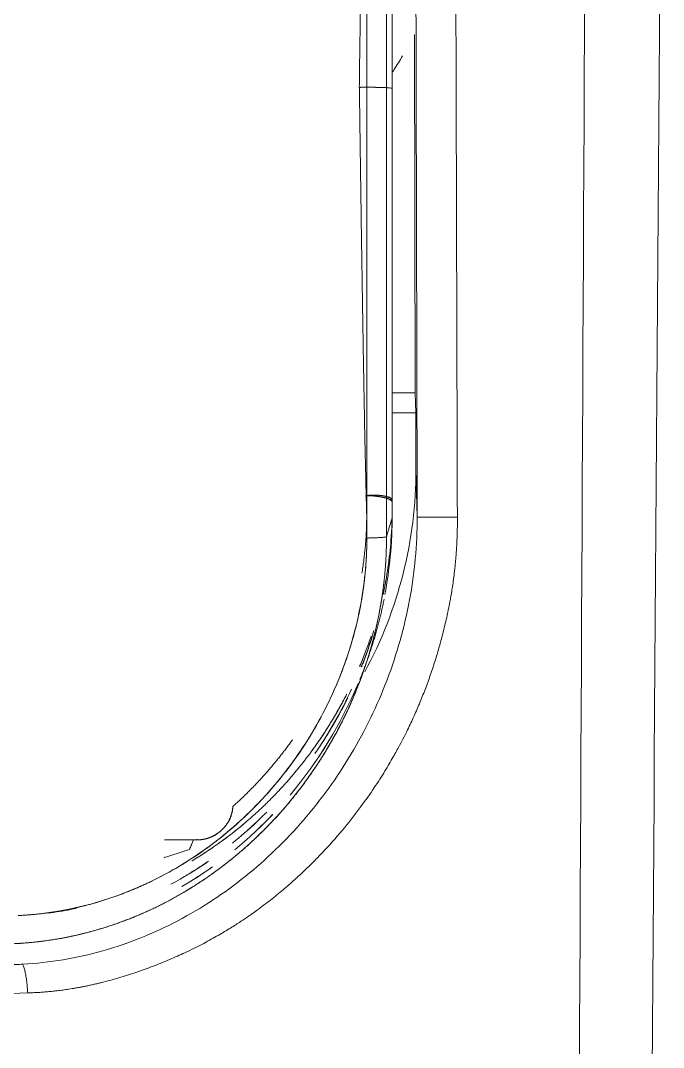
# Model space of a CAD drawing. Extents: x 12185 to 15344, y -91 to 2224.
# Drawn here: x 14153.83 to 14164.53, y 1058.05 to 1075.15 of the extents above; entities that cross this region are included whole.
import ezdxf

# ---------------------------------------------------------------- set-up
doc = ezdxf.new("R2010")
doc.units = 0
doc.header["$LTSCALE"] = 10
doc.header["$MEASUREMENT"] = 0
doc.layers.add('1', color=7, linetype='CONTINUOUS')

msp = doc.modelspace()

# ---------------------------------------------------------------- linework, layer by layer
at = {"layer": '1', "color": 7, "linetype": 'Continuous', "lineweight": 18}
for p, q in [((14160.386, 1074.92), (14160.401, 1068.95)), ((14160.401, 1068.95), (14160.016, 1068.95)), ((14160.41, 1068.618), (14160.401, 1068.95)), ((14160.41, 1068.618), (14160.016, 1068.618)), ((14160.412, 1067.682), (14160.41, 1068.618)), ((14160.015, 1066.835), (14160.016, 1066.974)), ((14156.219, 1061.22), (14156.227, 1061.216)), ((14156.227, 1061.216), (14156.219, 1061.22))]:
    msp.add_line(p, q, dxfattribs=at)
at = {"layer": '1', "color": 7, "linetype": 'Continuous', "lineweight": 13}
msp.add_line((14160.412, 1067.682), (14160.434, 1066.882), dxfattribs=at)
at = {"layer": '1', "color": 7, "linetype": 'Continuous', "lineweight": 18}
msp.add_ellipse((14153.869, 1067.665), major_axis=(0, 6.807), ratio=0.961259, start_param=4.196598, end_param=4.714856, dxfattribs=at)
for points, degree in [([(14159.594, 1066.534), (14159.592, 1074.929), (14159.591, 1083.324), (14159.589, 1091.719)], 3), ([(14159.589, 1091.719), (14159.591, 1083.324), (14159.592, 1074.929), (14159.594, 1066.534)], 3), ([(14159.922, 1066.554), (14159.92, 1074.95), (14159.919, 1083.345), (14159.917, 1091.741)], 3), ([(14160.384, 1087.787), (14160.4, 1080.819), (14160.417, 1073.851), (14160.433, 1066.882)], 3), ([(14163.863, 988.376), (14164.087, 1020.497), (14164.311, 1052.618), (14164.534, 1084.738)], 3), ([(14160.015, 1074.343), (14160.015, 1074.791), (14160.015, 1075.239), (14160.015, 1075.687)], 3), ([(14160.015, 1074.02), (14160.015, 1074.128), (14160.015, 1074.235), (14160.015, 1074.343)], 3), ([(14160.015, 1074.343), (14160.015, 1074.235), (14160.015, 1074.128), (14160.015, 1074.02)], 3), ([(14160.016, 1067.128), (14160.015, 1074.02)], 1), ([(14160.015, 1074.02), (14160.015, 1066.868)], 1), ([(14160.015, 1074.02), (14160.015, 1071.723), (14160.016, 1069.425), (14160.016, 1067.128)], 3), ([(14160.015, 1066.868), (14160.015, 1069.252), (14160.015, 1071.636), (14160.015, 1074.02)], 3), ([(14160.014, 1067.166), (14160.015, 1067.112), (14160.016, 1067.058), (14160.016, 1067.004)], 3), ([(14160.016, 1067.128), (14160.015, 1067.166)], 1), ([(14160.016, 1067.004), (14160.016, 1067.166)], 1), ([(14160.016, 1067.166), (14160.016, 1067.128)], 1), ([(14160.016, 1067.004), (14160.016, 1066.836), (14160.01, 1066.668), (14159.996, 1066.5)], 3), ([(14160.016, 1067.004), (14160.016, 1066.958), (14160.016, 1066.913), (14160.015, 1066.868)], 3), ([(14160.015, 1066.868), (14160.016, 1067.004)], 1), ([(14159.895, 1065.591), (14159.974, 1066.012), (14160.015, 1066.44), (14160.015, 1066.868)], 3), ([(14160.015, 1066.868), (14159.987, 1066.772), (14159.958, 1066.676), (14159.929, 1066.58)], 3), ([(14159.929, 1066.58), (14159.958, 1066.676), (14159.987, 1066.772), (14160.015, 1066.868)], 3), ([(14159.996, 1066.5), (14159.973, 1066.195), (14159.93, 1065.893), (14159.867, 1065.594)], 3), ([(14159.929, 1066.58), (14159.927, 1066.571), (14159.924, 1066.563), (14159.922, 1066.554)], 3), ([(14159.922, 1066.554), (14159.924, 1066.563), (14159.927, 1066.571), (14159.929, 1066.58)], 3), ([(14159.713, 1064.992), (14159.651, 1064.789), (14159.581, 1064.587), (14159.502, 1064.39)], 3), ([(14158.315, 1062.253), (14158.781, 1062.808), (14159.166, 1063.437), (14159.451, 1064.112)], 3), ([(14159.34, 1064.015), (14159.166, 1063.641), (14158.962, 1063.282), (14158.729, 1062.943)], 3), ([(14157.395, 1061.342), (14157.617, 1061.525), (14157.828, 1061.722), (14158.027, 1061.931)], 3), ([(14157.752, 1061.798), (14157.625, 1061.678), (14157.494, 1061.563), (14157.359, 1061.454)], 3), ([(14156.225, 1061.51), (14156.388, 1061.505), (14156.549, 1061.504), (14156.708, 1061.507)], 3), ([(14156.708, 1061.507), (14156.225, 1061.51)], 1), ([(14156.639, 1061.349), (14156.663, 1061.4), (14156.685, 1061.453), (14156.708, 1061.507)], 3), ([(14156.765, 1061.507), (14156.708, 1061.507)], 1), ([(14156.708, 1061.507), (14156.727, 1061.507), (14156.746, 1061.507), (14156.765, 1061.507)], 3), ([(14156.765, 1061.507), (14156.766, 1061.511), (14156.767, 1061.515), (14156.767, 1061.519)], 3), ([(14156.767, 1061.519), (14156.765, 1061.507)], 1), ([(14156.227, 1061.216), (14156.365, 1061.261), (14156.502, 1061.305), (14156.639, 1061.349)], 3), ([(14156.639, 1061.349), (14156.502, 1061.305), (14156.364, 1061.261), (14156.227, 1061.216)], 3), ([(14156.928, 1061.132), (14156.736, 1061), (14156.537, 1060.878), (14156.332, 1060.767)], 3), ([(14156.516, 1060.73), (14156.69, 1060.831), (14156.859, 1060.94), (14157.023, 1061.057)], 3)]:
    msp.add_open_spline(points, degree=degree, dxfattribs=at)
for points, degree, knots in [([(14159.917, 1091.741), (14159.917, 1089.961), (14159.918, 1086.554), (14159.918, 1081.671), (14159.919, 1077.244), (14159.92, 1073.275), (14159.921, 1069.762), (14159.921, 1067.573), (14159.922, 1066.554)], 3, [0, 0, 0, 0, 0.212008, 0.405878, 0.581612, 0.739211, 0.878675, 1, 1, 1, 1]), ([(14159.469, 1074.039), (14159.471, 1074.208), (14159.479, 1074.777), (14159.487, 1075.354), (14159.493, 1075.762), (14159.493, 1075.77)], 3, [0, 0, 0, 0, 0.294792, 0.985524, 1, 1, 1, 1]), ([(14160.015, 1075.687), (14160.015, 1075.631), (14160.015, 1075.521), (14160.015, 1075.36), (14160.015, 1075.207), (14160.015, 1075.061), (14160.015, 1074.923), (14160.015, 1074.792), (14160.015, 1074.669), (14160.015, 1074.554), (14160.015, 1074.446), (14160.015, 1074.376), (14160.015, 1074.343)], 3, [0, 0, 0, 0, 0.125329, 0.245027, 0.359095, 0.467533, 0.570342, 0.667524, 0.759079, 0.84501, 0.925316, 1, 1, 1, 1]), ([(14160.024, 1074.295), (14160.032, 1074.308), (14160.088, 1074.397), (14160.143, 1074.486), (14160.189, 1074.562)], 3, [0, 0, 0, 0, 0.14575, 1, 1, 1, 1]), ([(14159.857, 1074.036), (14159.856, 1074.036), (14159.843, 1074.037), (14159.818, 1074.037), (14159.767, 1074.039), (14159.694, 1074.04), (14159.596, 1074.04), (14159.519, 1074.04), (14159.478, 1074.039), (14159.469, 1074.039)], 3, [0, 0, 0, 0, 0.018941, 0.133245, 0.247549, 0.476156, 0.704764, 0.933371, 1, 1, 1, 1]), ([(14159.471, 1074.039), (14159.501, 1074.039), (14159.533, 1074.04), (14159.599, 1074.04), (14159.632, 1074.04), (14159.697, 1074.04), (14159.729, 1074.039), (14159.791, 1074.038), (14159.82, 1074.037), (14159.874, 1074.036), (14159.898, 1074.034), (14159.941, 1074.032), (14159.959, 1074.031), (14159.988, 1074.028), (14159.999, 1074.026), (14160.013, 1074.023), (14160.016, 1074.022), (14160.015, 1074.02)], 3, [0, 0, 0, 0, 0.125, 0.125, 0.25, 0.25, 0.375, 0.375, 0.5, 0.5, 0.625, 0.625, 0.75, 0.75, 0.875, 0.875, 1, 1, 1, 1]), ([(14159.584, 1067.238), (14159.583, 1067.285), (14159.58, 1067.382), (14159.577, 1067.533), (14159.573, 1067.697), (14159.569, 1067.874), (14159.565, 1068.063), (14159.56, 1068.265), (14159.556, 1068.48), (14159.552, 1068.707), (14159.547, 1068.946), (14159.543, 1069.198), (14159.538, 1069.462), (14159.533, 1069.74), (14159.529, 1070.029), (14159.524, 1070.331), (14159.519, 1070.646), (14159.514, 1070.973), (14159.509, 1071.313), (14159.503, 1071.665), (14159.498, 1072.03), (14159.493, 1072.408), (14159.487, 1072.798), (14159.482, 1073.2), (14159.476, 1073.615), (14159.472, 1073.896), (14159.471, 1074.039)], 3, [0, 0, 0, 0, 0.020455, 0.042755, 0.066899, 0.092888, 0.120721, 0.150398, 0.18192, 0.215286, 0.250497, 0.287552, 0.326452, 0.367196, 0.409785, 0.454218, 0.500496, 0.548618, 0.598585, 0.650396, 0.704052, 0.759553, 0.816898, 0.876087, 0.937121, 1, 1, 1, 1]), ([(14159.513, 1065.95), (14159.515, 1065.965), (14159.523, 1066.016), (14159.536, 1066.102), (14159.55, 1066.206), (14159.561, 1066.306), (14159.57, 1066.404), (14159.578, 1066.497), (14159.583, 1066.588), (14159.588, 1066.674), (14159.59, 1066.757), (14159.592, 1066.837), (14159.592, 1066.913), (14159.591, 1066.985), (14159.589, 1067.054), (14159.587, 1067.119), (14159.584, 1067.18), (14159.581, 1067.22), (14159.58, 1067.239)], 3, [0, 0, 0, 0, 0.035536, 0.119372, 0.200415, 0.278666, 0.354123, 0.426787, 0.496659, 0.563739, 0.628029, 0.689528, 0.748238, 0.80416, 0.857295, 0.907646, 0.955213, 1, 1, 1, 1]), ([(14159.58, 1067.239), (14159.582, 1067.239), (14159.587, 1067.24), (14159.595, 1067.241), (14159.602, 1067.242), (14159.61, 1067.243), (14159.618, 1067.243), (14159.626, 1067.244), (14159.634, 1067.245), (14159.642, 1067.245), (14159.65, 1067.246), (14159.659, 1067.246), (14159.667, 1067.246), (14159.675, 1067.247), (14159.684, 1067.247), (14159.693, 1067.247), (14159.701, 1067.247), (14159.71, 1067.248), (14159.719, 1067.248), (14159.727, 1067.248), (14159.736, 1067.247), (14159.745, 1067.247), (14159.753, 1067.247), (14159.762, 1067.247), (14159.77, 1067.246), (14159.779, 1067.246), (14159.787, 1067.245), (14159.796, 1067.245), (14159.804, 1067.244), (14159.812, 1067.244), (14159.82, 1067.243), (14159.827, 1067.242), (14159.835, 1067.241), (14159.842, 1067.24), (14159.85, 1067.239), (14159.857, 1067.238), (14159.864, 1067.237), (14159.871, 1067.236), (14159.878, 1067.234), (14159.885, 1067.233), (14159.891, 1067.232), (14159.898, 1067.23), (14159.905, 1067.229), (14159.911, 1067.227), (14159.918, 1067.225), (14159.924, 1067.223), (14159.931, 1067.222), (14159.937, 1067.22), (14159.943, 1067.218), (14159.949, 1067.216), (14159.955, 1067.214), (14159.961, 1067.211), (14159.967, 1067.209), (14159.972, 1067.207), (14159.978, 1067.204), (14159.983, 1067.202), (14159.987, 1067.199), (14159.992, 1067.196), (14159.996, 1067.194), (14159.999, 1067.191), (14160.003, 1067.188), (14160.006, 1067.185), (14160.008, 1067.182), (14160.01, 1067.179), (14160.012, 1067.176), (14160.013, 1067.172), (14160.014, 1067.169), (14160.014, 1067.167), (14160.014, 1067.166)], 3, [0, 0, 0, 0, 0.013034, 0.02615, 0.039348, 0.052627, 0.065986, 0.079424, 0.092938, 0.106526, 0.120184, 0.133908, 0.147693, 0.161535, 0.175428, 0.189364, 0.203338, 0.217343, 0.231369, 0.24541, 0.259456, 0.273498, 0.287528, 0.301538, 0.31552, 0.329468, 0.343371, 0.357218, 0.370998, 0.384695, 0.398296, 0.411784, 0.425167, 0.438471, 0.451719, 0.46494, 0.478158, 0.491402, 0.504698, 0.518074, 0.531557, 0.545181, 0.558977, 0.572983, 0.587237, 0.601777, 0.616647, 0.631883, 0.647482, 0.663433, 0.679723, 0.696342, 0.713281, 0.730533, 0.748093, 0.765953, 0.784104, 0.802533, 0.821232, 0.840187, 0.85939, 0.878829, 0.898495, 0.918381, 0.938478, 0.958782, 0.979289, 1, 1, 1, 1]), ([(14160.015, 1067.166), (14160.017, 1067.212), (14159.869, 1067.237), (14159.738, 1067.259), (14159.584, 1067.238)], 2, [0, 0, 0, 0.5, 0.5, 1, 1, 1]), ([(14160.016, 1067.128), (14160.016, 1067.128), (14160.016, 1067.13), (14160.015, 1067.133), (14160.015, 1067.136), (14160.014, 1067.138), (14160.013, 1067.141), (14160.012, 1067.143), (14160.01, 1067.146), (14160.008, 1067.148), (14160.006, 1067.151), (14160.004, 1067.153), (14160.002, 1067.156), (14159.999, 1067.158), (14159.996, 1067.16), (14159.993, 1067.163), (14159.99, 1067.165), (14159.987, 1067.167), (14159.983, 1067.169), (14159.98, 1067.172), (14159.976, 1067.174), (14159.972, 1067.176), (14159.968, 1067.178), (14159.963, 1067.18), (14159.959, 1067.182), (14159.954, 1067.184), (14159.949, 1067.186), (14159.945, 1067.188), (14159.94, 1067.19), (14159.935, 1067.191), (14159.929, 1067.193), (14159.924, 1067.195), (14159.919, 1067.197), (14159.913, 1067.198), (14159.907, 1067.2), (14159.902, 1067.202), (14159.896, 1067.203), (14159.89, 1067.205), (14159.884, 1067.206), (14159.878, 1067.208), (14159.872, 1067.209), (14159.866, 1067.211), (14159.86, 1067.212), (14159.853, 1067.213), (14159.847, 1067.215), (14159.841, 1067.216), (14159.834, 1067.217), (14159.828, 1067.218), (14159.821, 1067.219), (14159.815, 1067.221), (14159.809, 1067.222), (14159.802, 1067.223), (14159.795, 1067.224), (14159.789, 1067.225), (14159.782, 1067.226), (14159.776, 1067.227), (14159.769, 1067.227), (14159.763, 1067.228), (14159.756, 1067.229), (14159.75, 1067.23), (14159.743, 1067.231), (14159.737, 1067.231), (14159.73, 1067.232), (14159.724, 1067.233), (14159.717, 1067.233), (14159.711, 1067.234), (14159.704, 1067.234), (14159.698, 1067.235), (14159.691, 1067.235), (14159.685, 1067.236), (14159.679, 1067.236), (14159.673, 1067.237), (14159.666, 1067.237), (14159.66, 1067.237), (14159.654, 1067.238), (14159.648, 1067.238), (14159.642, 1067.238), (14159.636, 1067.238), (14159.63, 1067.238), (14159.624, 1067.238), (14159.618, 1067.239), (14159.612, 1067.239), (14159.607, 1067.239), (14159.601, 1067.239), (14159.595, 1067.239), (14159.59, 1067.239), (14159.586, 1067.238), (14159.584, 1067.238)], 3, [0, 0, 0, 0, 0.015353, 0.030619, 0.045798, 0.06089, 0.075896, 0.090814, 0.105646, 0.120391, 0.135049, 0.149621, 0.164106, 0.178505, 0.192817, 0.207043, 0.221182, 0.235234, 0.249201, 0.263081, 0.276875, 0.290582, 0.304204, 0.317739, 0.331188, 0.344552, 0.357829, 0.37102, 0.384126, 0.397146, 0.41008, 0.422928, 0.435691, 0.448368, 0.460959, 0.473466, 0.485886, 0.498222, 0.510472, 0.522637, 0.534717, 0.546712, 0.558622, 0.570447, 0.582187, 0.593843, 0.605414, 0.6169, 0.628302, 0.639619, 0.650852, 0.662001, 0.673065, 0.684046, 0.694942, 0.705755, 0.716484, 0.727129, 0.737691, 0.748169, 0.758564, 0.768876, 0.779104, 0.78925, 0.799312, 0.809292, 0.819189, 0.829004, 0.838736, 0.848386, 0.857954, 0.86744, 0.876844, 0.886166, 0.895407, 0.904566, 0.913645, 0.922642, 0.931558, 0.940394, 0.949149, 0.957824, 0.966419, 0.974933, 0.983368, 0.991724, 1, 1, 1, 1]), ([(14159.584, 1067.238), (14159.751, 1067.241), (14159.885, 1067.208), (14160.016, 1067.176), (14160.016, 1067.128)], 2, [0, 0, 0, 0.5, 0.5, 1, 1, 1]), ([(14159.997, 1066.5), (14159.998, 1066.514), (14160, 1066.542), (14160.003, 1066.583), (14160.005, 1066.621), (14160.007, 1066.658), (14160.009, 1066.694), (14160.01, 1066.727), (14160.011, 1066.758), (14160.013, 1066.788), (14160.013, 1066.816), (14160.014, 1066.842), (14160.015, 1066.866), (14160.015, 1066.888), (14160.015, 1066.908), (14160.016, 1066.927), (14160.016, 1066.943), (14160.016, 1066.958), (14160.016, 1066.971), (14160.016, 1066.981), (14160.016, 1066.991), (14160.016, 1066.998), (14160.016, 1067.002), (14160.016, 1067.004)], 3, [0, 0, 0, 0, 0.084614, 0.165528, 0.242741, 0.316255, 0.386069, 0.452182, 0.514596, 0.57331, 0.628324, 0.679638, 0.727253, 0.771168, 0.811384, 0.8479, 0.880718, 0.909838, 0.93526, 0.956985, 0.975014, 0.989351, 1, 1, 1, 1]), ([(14160.433, 1066.882), (14160.434, 1066.651), (14160.423, 1066.419), (14160.381, 1065.958), (14160.349, 1065.729), (14160.221, 1065.048), (14160.095, 1064.603), (14159.769, 1063.744), (14159.568, 1063.331), (14159.102, 1062.549), (14158.836, 1062.179), (14158.392, 1061.666), (14158.237, 1061.502), (14157.913, 1061.188), (14157.744, 1061.039), (14157.218, 1060.617), (14156.842, 1060.368), (14156.047, 1059.951), (14155.628, 1059.782), (14154.979, 1059.598), (14154.758, 1059.548), (14154.313, 1059.474), (14154.088, 1059.449), (14153.862, 1059.436)], 3, [0, 0, 0, 0, 0.0625, 0.0625, 0.125, 0.125, 0.25, 0.25, 0.375, 0.375, 0.5, 0.5, 0.5625, 0.5625, 0.625, 0.625, 0.75, 0.75, 0.875, 0.875, 0.9375, 0.9375, 1, 1, 1, 1]), ([(14153.946, 1058.959), (14153.957, 1058.959), (14153.98, 1058.96), (14154.016, 1058.961), (14154.053, 1058.963), (14154.091, 1058.965), (14154.13, 1058.967), (14154.17, 1058.969), (14154.211, 1058.973), (14154.254, 1058.976), (14154.298, 1058.98), (14154.342, 1058.984), (14154.388, 1058.989), (14154.435, 1058.995), (14154.483, 1059), (14154.532, 1059.007), (14154.583, 1059.014), (14154.634, 1059.022), (14154.686, 1059.03), (14154.74, 1059.039), (14154.794, 1059.049), (14154.85, 1059.059), (14154.907, 1059.07), (14154.964, 1059.082), (14155.023, 1059.095), (14155.082, 1059.109), (14155.143, 1059.123), (14155.233, 1059.146), (14155.352, 1059.177), (14155.498, 1059.22), (14155.641, 1059.264), (14155.781, 1059.311), (14155.919, 1059.359), (14156.053, 1059.41), (14156.185, 1059.462), (14156.313, 1059.515), (14156.439, 1059.57), (14156.571, 1059.63), (14156.707, 1059.696), (14156.844, 1059.765), (14156.971, 1059.833), (14157.089, 1059.899), (14157.198, 1059.962), (14157.297, 1060.022), (14157.387, 1060.078), (14157.469, 1060.131), (14157.543, 1060.18), (14157.608, 1060.224), (14157.665, 1060.264), (14157.714, 1060.298), (14157.756, 1060.328), (14157.789, 1060.352), (14157.848, 1060.396), (14157.933, 1060.46), (14158.044, 1060.547), (14158.148, 1060.632), (14158.247, 1060.715), (14158.339, 1060.796), (14158.426, 1060.874), (14158.508, 1060.95), (14158.584, 1061.022), (14158.655, 1061.091), (14158.721, 1061.157), (14158.782, 1061.219), (14158.838, 1061.278), (14158.989, 1061.437), (14159.213, 1061.692), (14159.487, 1062.043), (14159.71, 1062.36), (14159.888, 1062.638), (14160.027, 1062.874), (14160.132, 1063.064), (14160.206, 1063.205), (14160.264, 1063.32), (14160.315, 1063.427), (14160.368, 1063.542), (14160.42, 1063.658), (14160.47, 1063.774), (14160.518, 1063.892), (14160.564, 1064.01), (14160.609, 1064.129), (14160.651, 1064.249), (14160.692, 1064.37), (14160.732, 1064.491), (14160.769, 1064.613), (14160.805, 1064.74), (14160.841, 1064.871), (14160.876, 1065.008), (14160.909, 1065.144), (14160.934, 1065.254), (14160.952, 1065.342), (14160.966, 1065.412), (14160.982, 1065.495), (14160.999, 1065.591), (14161.017, 1065.7), (14161.032, 1065.804), (14161.044, 1065.898), (14161.054, 1065.978), (14161.063, 1066.058), (14161.071, 1066.139), (14161.078, 1066.22), (14161.084, 1066.302), (14161.09, 1066.384), (14161.094, 1066.466), (14161.098, 1066.549), (14161.1, 1066.632), (14161.102, 1066.715), (14161.103, 1066.799), (14161.102, 1066.855), (14161.102, 1066.883)], 3, [0, 0, 0, 0, 0.002934, 0.005967, 0.009101, 0.012334, 0.015667, 0.019101, 0.022634, 0.026267, 0.03, 0.033833, 0.037766, 0.041799, 0.045931, 0.050164, 0.054495, 0.058926, 0.063457, 0.068086, 0.072815, 0.077643, 0.082569, 0.087594, 0.092717, 0.097938, 0.103258, 0.108675, 0.12186, 0.134867, 0.147698, 0.160355, 0.172838, 0.185149, 0.197288, 0.209255, 0.221052, 0.232677, 0.246681, 0.25988, 0.272273, 0.283862, 0.294648, 0.304631, 0.313811, 0.32219, 0.329767, 0.336542, 0.342516, 0.347689, 0.35206, 0.35563, 0.358399, 0.371003, 0.383093, 0.394671, 0.405735, 0.416286, 0.426324, 0.435849, 0.444863, 0.453365, 0.461355, 0.468835, 0.475805, 0.482264, 0.52514, 0.563113, 0.596188, 0.624372, 0.647667, 0.666076, 0.679601, 0.688243, 0.698973, 0.709705, 0.720439, 0.731176, 0.741915, 0.752658, 0.763403, 0.774151, 0.784902, 0.795656, 0.806413, 0.817173, 0.829071, 0.840918, 0.852716, 0.864464, 0.869389, 0.875404, 0.882508, 0.890704, 0.89999, 0.910368, 0.917099, 0.923859, 0.930646, 0.937461, 0.944303, 0.951173, 0.958069, 0.964992, 0.971941, 0.978917, 0.985919, 0.992947, 1, 1, 1, 1]), ([(14160.015, 1066.868), (14160.015, 1066.855), (14160.015, 1066.828), (14160.015, 1066.788), (14160.014, 1066.747), (14160.014, 1066.707), (14160.012, 1066.667), (14160.011, 1066.626), (14160.01, 1066.586), (14160.008, 1066.545), (14160.006, 1066.504), (14160.003, 1066.464), (14160.001, 1066.423), (14159.999, 1066.395), (14159.998, 1066.38), (14159.998, 1066.378)], 3, [0, 0, 0, 0, 0.081823, 0.163805, 0.245947, 0.32825, 0.410713, 0.493337, 0.576122, 0.659068, 0.742177, 0.825447, 0.908879, 0.992474, 1, 1, 1, 1]), ([(14153.712, 1059.778), (14153.725, 1059.779), (14153.749, 1059.78), (14153.787, 1059.782), (14153.826, 1059.784), (14153.866, 1059.787), (14153.907, 1059.79), (14153.949, 1059.794), (14153.993, 1059.798), (14154.037, 1059.802), (14154.083, 1059.807), (14154.13, 1059.812), (14154.178, 1059.818), (14154.227, 1059.824), (14154.277, 1059.831), (14154.328, 1059.838), (14154.38, 1059.847), (14154.433, 1059.855), (14154.488, 1059.865), (14154.543, 1059.875), (14154.599, 1059.886), (14154.657, 1059.898), (14154.715, 1059.91), (14154.775, 1059.924), (14154.835, 1059.938), (14154.896, 1059.953), (14154.958, 1059.969), (14155.022, 1059.986), (14155.086, 1060.004), (14155.151, 1060.023), (14155.217, 1060.043), (14155.283, 1060.065), (14155.351, 1060.087), (14155.419, 1060.11), (14155.488, 1060.135), (14155.558, 1060.161), (14155.629, 1060.188), (14155.701, 1060.216), (14155.773, 1060.246), (14155.846, 1060.277), (14155.919, 1060.309), (14155.993, 1060.343), (14156.068, 1060.378), (14156.144, 1060.415), (14156.219, 1060.454), (14156.296, 1060.493), (14156.373, 1060.535), (14156.45, 1060.578), (14156.528, 1060.623), (14156.606, 1060.669), (14156.684, 1060.717), (14156.762, 1060.767), (14156.841, 1060.819), (14156.92, 1060.872), (14156.999, 1060.927), (14157.079, 1060.984), (14157.158, 1061.043), (14157.238, 1061.104), (14157.317, 1061.166), (14157.411, 1061.242), (14157.517, 1061.332), (14157.634, 1061.436), (14157.748, 1061.541), (14157.858, 1061.648), (14157.964, 1061.756), (14158.068, 1061.865), (14158.167, 1061.975), (14158.264, 1062.087), (14158.357, 1062.199), (14158.447, 1062.312), (14158.533, 1062.425), (14158.616, 1062.539), (14158.696, 1062.654), (14158.773, 1062.768), (14158.847, 1062.883), (14158.918, 1062.998), (14158.986, 1063.113), (14159.051, 1063.228), (14159.113, 1063.342), (14159.173, 1063.457), (14159.229, 1063.571), (14159.283, 1063.685), (14159.335, 1063.798), (14159.383, 1063.911), (14159.429, 1064.023), (14159.473, 1064.134), (14159.514, 1064.245), (14159.552, 1064.355), (14159.589, 1064.464), (14159.623, 1064.572), (14159.655, 1064.68), (14159.684, 1064.786), (14159.712, 1064.891), (14159.738, 1064.994), (14159.761, 1065.097), (14159.783, 1065.199), (14159.803, 1065.299), (14159.822, 1065.398), (14159.838, 1065.496), (14159.853, 1065.592), (14159.866, 1065.687), (14159.878, 1065.78), (14159.888, 1065.873), (14159.896, 1065.963), (14159.904, 1066.052), (14159.91, 1066.14), (14159.914, 1066.226), (14159.918, 1066.31), (14159.92, 1066.393), (14159.922, 1066.474), (14159.922, 1066.528), (14159.922, 1066.554)], 3, [0, 0, 0, 0, 0.003634, 0.007383, 0.011248, 0.015229, 0.019326, 0.023538, 0.027867, 0.03231, 0.03687, 0.041545, 0.046336, 0.051242, 0.056264, 0.061401, 0.066653, 0.07202, 0.077502, 0.083099, 0.08881, 0.094635, 0.100575, 0.106628, 0.112794, 0.119074, 0.125467, 0.131974, 0.138595, 0.14533, 0.152178, 0.159141, 0.166219, 0.17341, 0.180717, 0.188139, 0.195677, 0.20333, 0.211099, 0.218984, 0.226984, 0.2351, 0.243331, 0.251678, 0.260139, 0.268715, 0.277405, 0.286208, 0.295125, 0.304155, 0.313297, 0.322552, 0.331921, 0.341403, 0.350999, 0.360709, 0.370533, 0.380472, 0.390525, 0.400693, 0.416371, 0.431892, 0.447256, 0.462464, 0.477516, 0.492413, 0.507153, 0.521736, 0.536161, 0.550426, 0.564531, 0.578476, 0.592263, 0.605892, 0.619364, 0.632679, 0.645837, 0.658839, 0.671685, 0.684375, 0.69691, 0.70929, 0.721514, 0.733585, 0.7455, 0.757259, 0.76886, 0.780301, 0.791581, 0.802702, 0.813663, 0.824466, 0.835112, 0.845601, 0.855934, 0.866111, 0.876133, 0.886, 0.895713, 0.905273, 0.914678, 0.923928, 0.93302, 0.941955, 0.95073, 0.959345, 0.967799, 0.976093, 0.984224, 0.992193, 1, 1, 1, 1]), ([(14153.79, 1060.247), (14153.801, 1060.248), (14153.824, 1060.249), (14153.859, 1060.251), (14153.893, 1060.253), (14153.928, 1060.255), (14153.962, 1060.258), (14153.997, 1060.261), (14154.031, 1060.264), (14154.066, 1060.267), (14154.1, 1060.27), (14154.134, 1060.274), (14154.169, 1060.278), (14154.203, 1060.282), (14154.237, 1060.286), (14154.271, 1060.29), (14154.305, 1060.295), (14154.339, 1060.3), (14154.373, 1060.305), (14154.407, 1060.31), (14154.441, 1060.316), (14154.475, 1060.322), (14154.509, 1060.328), (14154.543, 1060.334), (14154.577, 1060.34), (14154.611, 1060.347), (14154.645, 1060.353), (14154.679, 1060.36), (14154.712, 1060.368), (14154.746, 1060.375), (14154.78, 1060.383), (14154.813, 1060.391), (14154.847, 1060.399), (14154.88, 1060.407), (14154.914, 1060.415), (14154.947, 1060.424), (14154.981, 1060.433), (14155.014, 1060.442), (14155.048, 1060.452), (14155.081, 1060.461), (14155.114, 1060.471), (14155.148, 1060.481), (14155.181, 1060.491), (14155.214, 1060.502), (14155.247, 1060.512), (14155.281, 1060.523), (14155.314, 1060.534), (14155.347, 1060.545), (14155.38, 1060.557), (14155.413, 1060.568), (14155.446, 1060.58), (14155.479, 1060.592), (14155.512, 1060.605), (14155.545, 1060.617), (14155.577, 1060.63), (14155.61, 1060.643), (14155.643, 1060.656), (14155.676, 1060.669), (14155.708, 1060.683), (14155.741, 1060.697), (14155.774, 1060.711), (14155.806, 1060.725), (14155.839, 1060.74), (14155.871, 1060.754), (14155.904, 1060.769), (14155.936, 1060.784), (14155.969, 1060.799), (14156.134, 1060.878), (14156.426, 1061.033), (14156.828, 1061.289), (14157.211, 1061.576), (14157.573, 1061.895), (14157.94, 1062.271), (14158.301, 1062.706), (14158.642, 1063.203), (14158.934, 1063.729), (14159.105, 1064.12), (14159.195, 1064.355), (14159.222, 1064.427), (14159.247, 1064.499), (14159.272, 1064.571), (14159.295, 1064.644), (14159.318, 1064.716), (14159.34, 1064.788), (14159.361, 1064.86), (14159.381, 1064.932), (14159.4, 1065.005), (14159.419, 1065.077), (14159.436, 1065.15), (14159.452, 1065.222), (14159.468, 1065.294), (14159.483, 1065.367), (14159.496, 1065.44), (14159.509, 1065.512), (14159.521, 1065.585), (14159.532, 1065.658), (14159.542, 1065.73), (14159.551, 1065.803), (14159.56, 1065.876), (14159.567, 1065.949), (14159.574, 1066.022), (14159.579, 1066.095), (14159.584, 1066.168), (14159.588, 1066.241), (14159.591, 1066.314), (14159.593, 1066.387), (14159.594, 1066.46), (14159.594, 1066.509), (14159.594, 1066.534)], 3, [0, 0, 0, 0, 0.003694, 0.007387, 0.011078, 0.014767, 0.018455, 0.022141, 0.025826, 0.02951, 0.033193, 0.036875, 0.040556, 0.044237, 0.047917, 0.051597, 0.055277, 0.058957, 0.062637, 0.066317, 0.069998, 0.073679, 0.07736, 0.081043, 0.084726, 0.088411, 0.092097, 0.095784, 0.099472, 0.103163, 0.106854, 0.110548, 0.114244, 0.117942, 0.121642, 0.125345, 0.12905, 0.132758, 0.136468, 0.140182, 0.143898, 0.147618, 0.151341, 0.155068, 0.158798, 0.162532, 0.16627, 0.170012, 0.173758, 0.177508, 0.181263, 0.185022, 0.188786, 0.192554, 0.196328, 0.200106, 0.20389, 0.207679, 0.211473, 0.215272, 0.219078, 0.222889, 0.226706, 0.230529, 0.234358, 0.238194, 0.242035, 0.245884, 0.297062, 0.348019, 0.399049, 0.450448, 0.502502, 0.567135, 0.63084, 0.694182, 0.757735, 0.765846, 0.773925, 0.781974, 0.789993, 0.797985, 0.80595, 0.813889, 0.821803, 0.829694, 0.837564, 0.845412, 0.853241, 0.861052, 0.868846, 0.876624, 0.884388, 0.892138, 0.899877, 0.907605, 0.915324, 0.923035, 0.930739, 0.938438, 0.946134, 0.953826, 0.961517, 0.969208, 0.976901, 0.984596, 0.992295, 1, 1, 1, 1]), ([(14159.594, 1066.534), (14159.594, 1066.337), (14159.585, 1066.139), (14159.546, 1065.747), (14159.517, 1065.552), (14159.44, 1065.164), (14159.393, 1064.972), (14159.281, 1064.594), (14159.217, 1064.407), (14158.998, 1063.858), (14158.819, 1063.506), (14158.401, 1062.84), (14158.163, 1062.527), (14157.636, 1061.949), (14157.346, 1061.684), (14156.724, 1061.213), (14156.391, 1061.007), (14155.867, 1060.749), (14155.687, 1060.671), (14155.322, 1060.535), (14155.136, 1060.475), (14154.758, 1060.376), (14154.567, 1060.336), (14154.18, 1060.276), (14153.985, 1060.257), (14153.79, 1060.247)], 3, [0, 0, 0, 0, 0.0625, 0.0625, 0.125, 0.125, 0.1875, 0.1875, 0.25, 0.25, 0.375, 0.375, 0.5, 0.5, 0.625, 0.625, 0.75, 0.75, 0.8125, 0.8125, 0.875, 0.875, 0.9375, 0.9375, 1, 1, 1, 1]), ([(14159.922, 1066.554), (14159.922, 1066.541), (14159.922, 1066.515), (14159.921, 1066.474), (14159.921, 1066.434), (14159.92, 1066.393), (14159.919, 1066.352), (14159.918, 1066.31), (14159.916, 1066.268), (14159.914, 1066.225), (14159.912, 1066.182), (14159.909, 1066.139), (14159.907, 1066.095), (14159.903, 1066.051), (14159.9, 1066.006), (14159.896, 1065.961), (14159.892, 1065.915), (14159.887, 1065.869), (14159.882, 1065.823), (14159.877, 1065.776), (14159.871, 1065.728), (14159.865, 1065.68), (14159.859, 1065.632), (14159.851, 1065.583), (14159.844, 1065.534), (14159.836, 1065.485), (14159.828, 1065.435), (14159.819, 1065.384), (14159.81, 1065.333), (14159.8, 1065.281), (14159.789, 1065.229), (14159.779, 1065.177), (14159.767, 1065.124), (14159.755, 1065.07), (14159.743, 1065.016), (14159.73, 1064.962), (14159.716, 1064.907), (14159.702, 1064.852), (14159.687, 1064.796), (14159.672, 1064.74), (14159.656, 1064.683), (14159.639, 1064.626), (14159.622, 1064.569), (14159.604, 1064.511), (14159.585, 1064.453), (14159.566, 1064.395), (14159.546, 1064.336), (14159.525, 1064.277), (14159.503, 1064.218), (14159.481, 1064.158), (14159.458, 1064.098), (14159.435, 1064.038), (14159.41, 1063.977), (14159.385, 1063.917), (14159.359, 1063.856), (14159.333, 1063.795), (14159.305, 1063.733), (14159.277, 1063.672), (14159.248, 1063.61), (14159.218, 1063.548), (14159.187, 1063.486), (14159.155, 1063.424), (14159.123, 1063.361), (14159.09, 1063.299), (14159.055, 1063.236), (14159.02, 1063.173), (14158.984, 1063.111), (14158.948, 1063.048), (14158.91, 1062.985), (14158.871, 1062.922), (14158.832, 1062.859), (14158.791, 1062.796), (14158.75, 1062.734), (14158.708, 1062.671), (14158.664, 1062.608), (14158.62, 1062.545), (14158.575, 1062.483), (14158.529, 1062.42), (14158.482, 1062.358), (14158.434, 1062.296), (14158.385, 1062.234), (14158.335, 1062.172), (14158.284, 1062.111), (14158.232, 1062.05), (14158.179, 1061.989), (14158.125, 1061.928), (14158.07, 1061.868), (14158.013, 1061.808), (14157.956, 1061.748), (14157.898, 1061.689), (14157.839, 1061.63), (14157.779, 1061.571), (14157.718, 1061.513), (14157.655, 1061.456), (14157.592, 1061.399), (14157.528, 1061.342), (14157.463, 1061.286), (14157.378, 1061.215), (14157.274, 1061.132), (14157.15, 1061.037), (14157.027, 1060.946), (14156.903, 1060.86), (14156.78, 1060.778), (14156.663, 1060.704), (14156.586, 1060.658), (14156.551, 1060.637)], 3, [0, 0, 0, 0, 0.005554, 0.011165, 0.016833, 0.022559, 0.028342, 0.034185, 0.040086, 0.046046, 0.052067, 0.058148, 0.064291, 0.070495, 0.076763, 0.083094, 0.089489, 0.09595, 0.102477, 0.109071, 0.115733, 0.122465, 0.129268, 0.136142, 0.143089, 0.15011, 0.157208, 0.164382, 0.171635, 0.178967, 0.18638, 0.193874, 0.201447, 0.209101, 0.216834, 0.224647, 0.23254, 0.240512, 0.248562, 0.256692, 0.2649, 0.273186, 0.281551, 0.289992, 0.298511, 0.307107, 0.315778, 0.324526, 0.33335, 0.342248, 0.351221, 0.360268, 0.369388, 0.378583, 0.387852, 0.397195, 0.406612, 0.416102, 0.425666, 0.435303, 0.445014, 0.454797, 0.464654, 0.474584, 0.484586, 0.494661, 0.504808, 0.515027, 0.525318, 0.53568, 0.546114, 0.556618, 0.567193, 0.577838, 0.588554, 0.599339, 0.610194, 0.621117, 0.63211, 0.643171, 0.654299, 0.665496, 0.67676, 0.68809, 0.699488, 0.710951, 0.722481, 0.734076, 0.745736, 0.757461, 0.76925, 0.781103, 0.793019, 0.804997, 0.817038, 0.82914, 0.841304, 0.853528, 0.875929, 0.897971, 0.919652, 0.940972, 0.96193, 0.982526, 1, 1, 1, 1]), ([(14159.922, 1066.554), (14159.92, 1066.553), (14159.916, 1066.552), (14159.905, 1066.55), (14159.897, 1066.549), (14159.879, 1066.546), (14159.868, 1066.545), (14159.843, 1066.543), (14159.829, 1066.542), (14159.798, 1066.54), (14159.782, 1066.54), (14159.747, 1066.538), (14159.729, 1066.537), (14159.672, 1066.535), (14159.633, 1066.534), (14159.594, 1066.534)], 3, [0, 0, 0, 0, 0.125, 0.125, 0.25, 0.25, 0.375, 0.375, 0.5, 0.5, 0.625, 0.625, 0.75, 0.75, 1, 1, 1, 1]), ([(14159.594, 1066.534), (14159.639, 1066.534), (14159.681, 1066.536), (14159.758, 1066.538), (14159.792, 1066.54), (14159.85, 1066.544), (14159.873, 1066.546), (14159.907, 1066.55), (14159.918, 1066.552), (14159.922, 1066.554)], 3, [0, 0, 0, 0, 0.25, 0.25, 0.5, 0.5, 0.75, 0.75, 1, 1, 1, 1]), ([(14159.881, 1065.513), (14159.878, 1065.499), (14159.872, 1065.471), (14159.864, 1065.429), (14159.855, 1065.387), (14159.845, 1065.345), (14159.836, 1065.303), (14159.826, 1065.261), (14159.816, 1065.219), (14159.806, 1065.178), (14159.795, 1065.136), (14159.784, 1065.094), (14159.773, 1065.052), (14159.762, 1065.01), (14159.75, 1064.968), (14159.738, 1064.926), (14159.726, 1064.884), (14159.713, 1064.842), (14159.7, 1064.8), (14159.687, 1064.758), (14159.674, 1064.716), (14159.66, 1064.674), (14159.647, 1064.632), (14159.632, 1064.59), (14159.618, 1064.548), (14159.603, 1064.506), (14159.588, 1064.464), (14159.573, 1064.423), (14159.557, 1064.381), (14159.542, 1064.339), (14159.525, 1064.297), (14159.509, 1064.255), (14159.493, 1064.215), (14159.482, 1064.188), (14159.477, 1064.176)], 3, [0, 0, 0, 0, 0.030397, 0.060873, 0.091408, 0.122002, 0.152655, 0.183367, 0.214138, 0.244968, 0.275857, 0.306806, 0.337814, 0.368881, 0.400008, 0.431195, 0.462442, 0.493748, 0.525114, 0.556541, 0.588027, 0.619573, 0.65118, 0.682847, 0.714574, 0.746361, 0.778209, 0.810118, 0.842087, 0.874117, 0.906208, 0.938359, 0.970572, 1, 1, 1, 1]), ([(14159.666, 1064.897), (14159.662, 1064.887), (14159.646, 1064.839), (14159.616, 1064.754), (14159.574, 1064.641), (14159.529, 1064.525), (14159.495, 1064.443), (14159.476, 1064.398), (14159.474, 1064.393)], 3, [0, 0, 0, 0, 0.061111, 0.27824, 0.501991, 0.732364, 0.969361, 1, 1, 1, 1]), ([(14159.506, 1064.388), (14159.508, 1064.394), (14159.514, 1064.41), (14159.525, 1064.437), (14159.537, 1064.467), (14159.548, 1064.498), (14159.56, 1064.528), (14159.571, 1064.558), (14159.582, 1064.589), (14159.593, 1064.619), (14159.604, 1064.649), (14159.614, 1064.679), (14159.625, 1064.709), (14159.635, 1064.739), (14159.645, 1064.768), (14159.655, 1064.798), (14159.665, 1064.828), (14159.674, 1064.856), (14159.68, 1064.875), (14159.683, 1064.884)], 3, [0, 0, 0, 0, 0.036552, 0.099024, 0.161231, 0.223175, 0.284855, 0.346271, 0.407423, 0.468311, 0.528935, 0.589296, 0.649393, 0.709226, 0.768795, 0.828101, 0.887143, 0.945921, 1, 1, 1, 1]), ([(14156.681, 1061.158), (14156.682, 1061.159), (14156.694, 1061.167), (14156.718, 1061.181), (14156.751, 1061.201), (14156.784, 1061.221), (14156.817, 1061.242), (14156.85, 1061.263), (14156.883, 1061.284), (14156.915, 1061.305), (14156.947, 1061.326), (14156.979, 1061.348), (14157.011, 1061.369), (14157.043, 1061.391), (14157.074, 1061.413), (14157.106, 1061.435), (14157.137, 1061.457), (14157.168, 1061.479), (14157.198, 1061.501), (14157.229, 1061.524), (14157.259, 1061.546), (14157.29, 1061.569), (14157.32, 1061.592), (14157.349, 1061.615), (14157.379, 1061.638), (14157.408, 1061.662), (14157.438, 1061.685), (14157.467, 1061.709), (14157.496, 1061.732), (14157.524, 1061.756), (14157.553, 1061.78), (14157.581, 1061.804), (14157.609, 1061.828), (14157.637, 1061.852), (14157.665, 1061.876), (14157.693, 1061.901), (14157.72, 1061.925), (14157.747, 1061.95), (14157.774, 1061.975), (14157.801, 1062), (14157.828, 1062.025), (14157.854, 1062.05), (14157.881, 1062.075), (14157.907, 1062.1), (14157.933, 1062.125), (14157.959, 1062.151), (14157.984, 1062.176), (14158.009, 1062.202), (14158.035, 1062.227), (14158.06, 1062.253), (14158.085, 1062.279), (14158.109, 1062.305), (14158.134, 1062.331), (14158.158, 1062.357), (14158.182, 1062.383), (14158.206, 1062.409), (14158.23, 1062.436), (14158.254, 1062.462), (14158.277, 1062.489), (14158.3, 1062.515), (14158.323, 1062.542), (14158.346, 1062.568), (14158.369, 1062.595), (14158.391, 1062.622), (14158.414, 1062.649), (14158.436, 1062.676), (14158.458, 1062.703), (14158.48, 1062.73), (14158.501, 1062.757), (14158.523, 1062.784), (14158.544, 1062.811), (14158.565, 1062.838), (14158.586, 1062.866), (14158.607, 1062.893), (14158.628, 1062.92), (14158.648, 1062.948), (14158.668, 1062.975), (14158.688, 1063.003), (14158.708, 1063.03), (14158.728, 1063.058), (14158.747, 1063.086), (14158.767, 1063.113), (14158.786, 1063.141), (14158.805, 1063.169), (14158.824, 1063.196), (14158.843, 1063.224), (14158.861, 1063.252), (14158.88, 1063.28), (14158.898, 1063.308), (14158.916, 1063.336), (14158.934, 1063.364), (14158.951, 1063.392), (14158.969, 1063.42), (14158.986, 1063.448), (14159.003, 1063.476), (14159.02, 1063.504), (14159.037, 1063.532), (14159.054, 1063.56), (14159.071, 1063.588), (14159.087, 1063.617), (14159.103, 1063.645), (14159.119, 1063.673), (14159.135, 1063.701), (14159.151, 1063.729), (14159.166, 1063.758), (14159.182, 1063.786), (14159.197, 1063.814), (14159.212, 1063.842), (14159.227, 1063.871), (14159.242, 1063.899), (14159.253, 1063.92), (14159.259, 1063.933), (14159.261, 1063.935)], 3, [0, 0, 0, 0, 0.001075, 0.011321, 0.021548, 0.031754, 0.041941, 0.052107, 0.062253, 0.07238, 0.082487, 0.092574, 0.102641, 0.112689, 0.122717, 0.132726, 0.142715, 0.152685, 0.162636, 0.172567, 0.182478, 0.192371, 0.202244, 0.212099, 0.221934, 0.23175, 0.241546, 0.251324, 0.261083, 0.270823, 0.280544, 0.290246, 0.299929, 0.309593, 0.319239, 0.328865, 0.338473, 0.348062, 0.357632, 0.367184, 0.376716, 0.386231, 0.395726, 0.405203, 0.414661, 0.4241, 0.433521, 0.442923, 0.452307, 0.461672, 0.471019, 0.480347, 0.489656, 0.498947, 0.50822, 0.517474, 0.526709, 0.535926, 0.545125, 0.554305, 0.563466, 0.572609, 0.581733, 0.590839, 0.599926, 0.608995, 0.618045, 0.627076, 0.636089, 0.645082, 0.654058, 0.663014, 0.671952, 0.680871, 0.689771, 0.698653, 0.707516, 0.71636, 0.725185, 0.733991, 0.742779, 0.751547, 0.760297, 0.769028, 0.77774, 0.786433, 0.795107, 0.803762, 0.812398, 0.821016, 0.829614, 0.838193, 0.846753, 0.855295, 0.863817, 0.87232, 0.880804, 0.889269, 0.897716, 0.906142, 0.91455, 0.922939, 0.931309, 0.93966, 0.947991, 0.956303, 0.964597, 0.972871, 0.981126, 0.989362, 0.997578, 1, 1, 1, 1]), ([(14159.212, 1063.843), (14159.202, 1063.824), (14159.168, 1063.761), (14159.109, 1063.654), (14159.032, 1063.523), (14158.951, 1063.39), (14158.865, 1063.256), (14158.774, 1063.122), (14158.71, 1063.031), (14158.676, 1062.984), (14158.674, 1062.983)], 3, [0, 0, 0, 0, 0.064086, 0.21024, 0.359897, 0.513059, 0.669725, 0.829899, 0.993583, 1, 1, 1, 1]), ([(14158.805, 1063.053), (14158.81, 1063.06), (14158.822, 1063.079), (14158.842, 1063.108), (14158.862, 1063.14), (14158.883, 1063.173), (14158.903, 1063.205), (14158.924, 1063.237), (14158.943, 1063.269), (14158.963, 1063.301), (14158.982, 1063.333), (14159.002, 1063.366), (14159.021, 1063.398), (14159.039, 1063.43), (14159.058, 1063.462), (14159.076, 1063.494), (14159.094, 1063.526), (14159.112, 1063.558), (14159.13, 1063.59), (14159.147, 1063.622), (14159.164, 1063.654), (14159.181, 1063.686), (14159.198, 1063.718), (14159.214, 1063.749), (14159.231, 1063.781), (14159.247, 1063.813), (14159.262, 1063.843), (14159.272, 1063.863), (14159.276, 1063.873)], 3, [0, 0, 0, 0, 0.029947, 0.070678, 0.111262, 0.151699, 0.19199, 0.232134, 0.272132, 0.311983, 0.351688, 0.391246, 0.430657, 0.469923, 0.509041, 0.548013, 0.586839, 0.625518, 0.664051, 0.702438, 0.740678, 0.778771, 0.816718, 0.854519, 0.892173, 0.929681, 0.967043, 1, 1, 1, 1]), ([(14159.03, 1063.27), (14159.013, 1063.241), (14158.952, 1063.137), (14158.851, 1062.975), (14158.763, 1062.844), (14158.722, 1062.786)], 3, [0, 0, 0, 0, 0.174659, 0.627651, 1, 1, 1, 1]), ([(14157.364, 1062.064), (14157.374, 1062.073), (14157.394, 1062.091), (14157.424, 1062.118), (14157.454, 1062.146), (14157.483, 1062.173), (14157.512, 1062.201), (14157.542, 1062.229), (14157.571, 1062.257), (14157.599, 1062.285), (14157.628, 1062.313), (14157.656, 1062.342), (14157.685, 1062.371), (14157.713, 1062.4), (14157.741, 1062.429), (14157.769, 1062.458), (14157.796, 1062.488), (14157.824, 1062.517), (14157.851, 1062.547), (14157.878, 1062.577), (14157.905, 1062.607), (14157.932, 1062.638), (14157.958, 1062.668), (14157.985, 1062.699), (14158.011, 1062.73), (14158.037, 1062.761), (14158.063, 1062.792), (14158.088, 1062.823), (14158.114, 1062.855), (14158.139, 1062.886), (14158.164, 1062.918), (14158.189, 1062.95), (14158.214, 1062.982), (14158.238, 1063.014), (14158.263, 1063.047), (14158.287, 1063.08), (14158.311, 1063.112), (14158.333, 1063.143), (14158.347, 1063.163), (14158.354, 1063.172)], 3, [0, 0, 0, 0, 0.027152, 0.054304, 0.081457, 0.108609, 0.135761, 0.162913, 0.190065, 0.217217, 0.244369, 0.271521, 0.298674, 0.325827, 0.35298, 0.380133, 0.407287, 0.434441, 0.461595, 0.48875, 0.515906, 0.543061, 0.570218, 0.597374, 0.624532, 0.651689, 0.678848, 0.706006, 0.733166, 0.760325, 0.787486, 0.814647, 0.841808, 0.86897, 0.896133, 0.923296, 0.95046, 0.977625, 1, 1, 1, 1]), ([(14157.364, 1062.064), (14157.364, 1062.061), (14157.363, 1062.055), (14157.362, 1062.046), (14157.361, 1062.036), (14157.36, 1062.027), (14157.359, 1062.017), (14157.357, 1062.006), (14157.355, 1061.996), (14157.353, 1061.986), (14157.351, 1061.975), (14157.348, 1061.964), (14157.345, 1061.953), (14157.342, 1061.941), (14157.339, 1061.93), (14157.335, 1061.918), (14157.331, 1061.906), (14157.326, 1061.894), (14157.32, 1061.877), (14157.31, 1061.855), (14157.297, 1061.829), (14157.283, 1061.803), (14157.267, 1061.778), (14157.25, 1061.754), (14157.232, 1061.73), (14157.213, 1061.708), (14157.197, 1061.69), (14157.183, 1061.677), (14157.173, 1061.667), (14157.161, 1061.656), (14157.149, 1061.646), (14157.136, 1061.635), (14157.122, 1061.625), (14157.107, 1061.614), (14157.091, 1061.603), (14157.075, 1061.593), (14157.057, 1061.583), (14157.038, 1061.573), (14157.018, 1061.563), (14156.997, 1061.554), (14156.975, 1061.545), (14156.953, 1061.537), (14156.93, 1061.53), (14156.907, 1061.524), (14156.884, 1061.519), (14156.86, 1061.514), (14156.837, 1061.511), (14156.813, 1061.509), (14156.789, 1061.507), (14156.773, 1061.507), (14156.765, 1061.507)], 3, [0, 0, 0, 0, 0.009929, 0.020123, 0.030585, 0.041321, 0.052334, 0.063629, 0.075208, 0.087074, 0.099231, 0.111682, 0.124428, 0.137472, 0.150818, 0.164465, 0.178418, 0.192676, 0.207243, 0.240393, 0.273607, 0.306887, 0.340234, 0.373651, 0.40714, 0.440701, 0.474336, 0.489966, 0.506362, 0.523529, 0.541474, 0.560202, 0.579719, 0.600029, 0.621135, 0.64304, 0.665749, 0.689262, 0.713583, 0.738715, 0.764865, 0.791011, 0.817152, 0.843287, 0.869418, 0.895544, 0.921665, 0.947781, 0.973893, 1, 1, 1, 1]), ([(14156.765, 1061.507), (14156.769, 1061.507), (14156.777, 1061.507), (14156.788, 1061.507), (14156.8, 1061.508), (14156.811, 1061.509), (14156.822, 1061.51), (14156.833, 1061.511), (14156.844, 1061.512), (14156.855, 1061.514), (14156.866, 1061.515), (14156.877, 1061.517), (14156.887, 1061.519), (14156.898, 1061.521), (14156.908, 1061.524), (14156.919, 1061.527), (14156.929, 1061.529), (14156.939, 1061.532), (14156.949, 1061.535), (14156.959, 1061.539), (14156.968, 1061.542), (14156.978, 1061.546), (14156.988, 1061.55), (14156.997, 1061.553), (14157.006, 1061.557), (14157.016, 1061.562), (14157.025, 1061.566), (14157.034, 1061.57), (14157.043, 1061.575), (14157.052, 1061.58), (14157.06, 1061.585), (14157.069, 1061.59), (14157.078, 1061.595), (14157.086, 1061.6), (14157.094, 1061.605), (14157.102, 1061.611), (14157.111, 1061.617), (14157.119, 1061.622), (14157.126, 1061.628), (14157.134, 1061.634), (14157.142, 1061.64), (14157.15, 1061.647), (14157.157, 1061.653), (14157.164, 1061.659), (14157.172, 1061.666), (14157.179, 1061.673), (14157.186, 1061.68), (14157.195, 1061.689), (14157.207, 1061.701), (14157.221, 1061.716), (14157.234, 1061.731), (14157.246, 1061.747), (14157.258, 1061.762), (14157.269, 1061.778), (14157.28, 1061.794), (14157.29, 1061.81), (14157.299, 1061.827), (14157.308, 1061.843), (14157.316, 1061.86), (14157.323, 1061.878), (14157.33, 1061.895), (14157.336, 1061.913), (14157.342, 1061.931), (14157.346, 1061.949), (14157.351, 1061.968), (14157.355, 1061.987), (14157.358, 1062.006), (14157.36, 1062.025), (14157.362, 1062.045), (14157.364, 1062.058), (14157.364, 1062.064)], 3, [0, 0, 0, 0, 0.012717, 0.025331, 0.037845, 0.050262, 0.062585, 0.074817, 0.08696, 0.099019, 0.110996, 0.122894, 0.134717, 0.146468, 0.15815, 0.169767, 0.181321, 0.192817, 0.204258, 0.215646, 0.226985, 0.238278, 0.249528, 0.260739, 0.271913, 0.283052, 0.294161, 0.305242, 0.316298, 0.327331, 0.338344, 0.34934, 0.360321, 0.37129, 0.38225, 0.393202, 0.40415, 0.415097, 0.426043, 0.436993, 0.447948, 0.45891, 0.469883, 0.480869, 0.49187, 0.502888, 0.513927, 0.524988, 0.54811, 0.570964, 0.593561, 0.615919, 0.638051, 0.659975, 0.681709, 0.703273, 0.724688, 0.745975, 0.767155, 0.788254, 0.809295, 0.830301, 0.851297, 0.872308, 0.893358, 0.91447, 0.935667, 0.956973, 0.978409, 1, 1, 1, 1]), ([(14157.533, 1061.602), (14157.536, 1061.605), (14157.56, 1061.625), (14157.605, 1061.665), (14157.666, 1061.719), (14157.726, 1061.775), (14157.786, 1061.832), (14157.845, 1061.889), (14157.892, 1061.935), (14157.919, 1061.963), (14157.928, 1061.971)], 3, [0, 0, 0, 0, 0.025127, 0.176688, 0.328344, 0.480094, 0.631941, 0.783883, 0.935921, 1, 1, 1, 1]), ([(14158.025, 1061.929), (14158.025, 1061.929), (14157.995, 1061.898), (14157.936, 1061.836), (14157.845, 1061.745), (14157.753, 1061.658), (14157.685, 1061.595), (14157.648, 1061.561), (14157.641, 1061.555)], 3, [0, 0, 0, 0, 0.000051, 0.242199, 0.481446, 0.717795, 0.951247, 1, 1, 1, 1]), ([(14157.559, 1061.783), (14157.544, 1061.77), (14157.508, 1061.74), (14157.452, 1061.694), (14157.39, 1061.645), (14157.328, 1061.597), (14157.265, 1061.549), (14157.202, 1061.502), (14157.138, 1061.456), (14157.074, 1061.411), (14157.009, 1061.366), (14156.944, 1061.322), (14156.878, 1061.279), (14156.812, 1061.237), (14156.745, 1061.196), (14156.7, 1061.169), (14156.678, 1061.156), (14156.678, 1061.156)], 3, [0, 0, 0, 0, 0.05521, 0.128034, 0.200827, 0.273592, 0.346326, 0.419031, 0.491705, 0.56435, 0.636964, 0.709548, 0.782102, 0.854626, 0.92712, 0.999583, 1, 1, 1, 1]), ([(14156.708, 1061.507), (14156.696, 1061.481), (14156.685, 1061.454), (14156.662, 1061.401), (14156.651, 1061.375), (14156.639, 1061.349)], 3, [0, 0, 0, 0, 0.5, 0.5, 1, 1, 1, 1]), ([(14156.537, 1060.884), (14156.566, 1060.902), (14156.646, 1060.95), (14156.777, 1061.032), (14156.888, 1061.106), (14156.947, 1061.147), (14156.956, 1061.153)], 3, [0, 0, 0, 0, 0.203343, 0.565534, 0.931163, 1, 1, 1, 1]), ([(14157.015, 1061.053), (14157.014, 1061.052), (14156.983, 1061.03), (14156.921, 1060.987), (14156.829, 1060.925), (14156.757, 1060.878), (14156.716, 1060.852), (14156.706, 1060.846)], 3, [0, 0, 0, 0, 0.008117, 0.310679, 0.6091, 0.903383, 1, 1, 1, 1]), ([(14154.756, 1060.366), (14154.63, 1060.34), (14154.503, 1060.318), (14154.345, 1060.296), (14154.314, 1060.292), (14154.284, 1060.288)], 3, [0, 0, 0, 0, 0.806976, 0.806976, 1, 1, 1, 1]), ([(14155.819, 1060.265), (14155.818, 1060.265), (14155.78, 1060.249), (14155.703, 1060.217), (14155.589, 1060.172), (14155.477, 1060.13), (14155.366, 1060.092), (14155.257, 1060.056), (14155.15, 1060.023), (14155.045, 1059.993), (14154.942, 1059.965), (14154.841, 1059.939), (14154.742, 1059.916), (14154.645, 1059.895), (14154.55, 1059.876), (14154.457, 1059.859), (14154.366, 1059.844), (14154.277, 1059.831), (14154.191, 1059.819), (14154.106, 1059.809), (14154.023, 1059.8), (14153.943, 1059.793), (14153.864, 1059.787), (14153.788, 1059.782), (14153.737, 1059.779), (14153.712, 1059.778)], 3, [0, 0, 0, 0, 0.000695, 0.058234, 0.114584, 0.16974, 0.223698, 0.276455, 0.328009, 0.378359, 0.427505, 0.47545, 0.52222, 0.567844, 0.61235, 0.655763, 0.698104, 0.739393, 0.779644, 0.818872, 0.857088, 0.894302, 0.930522, 0.965753, 1, 1, 1, 1]), ([(14153.862, 1059.436), (14153.831, 1059.435), (14153.766, 1059.431), (14153.665, 1059.427), (14153.558, 1059.421), (14153.443, 1059.416), (14153.321, 1059.41), (14153.192, 1059.405), (14153.056, 1059.399), (14152.913, 1059.393), (14152.763, 1059.386), (14152.606, 1059.38), (14152.441, 1059.374), (14152.27, 1059.367), (14152.091, 1059.361), (14151.905, 1059.355), (14151.713, 1059.348), (14151.513, 1059.342), (14151.305, 1059.336), (14151.091, 1059.33), (14150.643, 1059.319), (14149.999, 1059.305), (14149.194, 1059.294), (14148.493, 1059.288), (14147.86, 1059.287), (14147.226, 1059.288), (14146.523, 1059.294), (14145.72, 1059.305), (14145.037, 1059.32), (14144.514, 1059.333), (14144.188, 1059.343), (14143.879, 1059.353), (14143.588, 1059.363), (14143.313, 1059.373), (14143.056, 1059.383), (14142.816, 1059.392), (14142.592, 1059.402), (14142.386, 1059.411), (14142.196, 1059.42), (14142.024, 1059.428), (14141.914, 1059.434), (14141.862, 1059.436)], 3, [0, 0, 0, 0, 0.007891, 0.016368, 0.025431, 0.03508, 0.045315, 0.056135, 0.067542, 0.079535, 0.092113, 0.105277, 0.119028, 0.133363, 0.148285, 0.163792, 0.179885, 0.196563, 0.213827, 0.231676, 0.250111, 0.325638, 0.39246, 0.450581, 0.5, 0.549921, 0.608208, 0.674864, 0.749889, 0.778457, 0.805621, 0.83138, 0.855735, 0.878686, 0.900232, 0.920373, 0.939109, 0.956439, 0.972365, 0.986885, 1, 1, 1, 1]), ([(14141.778, 1058.959), (14142.386, 1058.929), (14143.902, 1058.864), (14146.36, 1058.805), (14149.13, 1058.802), (14151.669, 1058.858), (14153.264, 1058.925), (14153.946, 1058.959)], 3, [0, 0, 0, 0, 0.151395, 0.376046, 0.604716, 0.830236, 1, 1, 1, 1])]:
    msp.add_open_spline(points, degree=degree, knots=knots, dxfattribs=at)
at = {"layer": '1', "color": 7, "linetype": 'Continuous', "lineweight": 13}
for points in [[(14161.102, 1066.883), (14161.082, 1073.851), (14161.062, 1080.819), (14161.041, 1087.787)], [(14162.79, 988.379), (14162.952, 1020.5), (14163.111, 1052.622), (14163.267, 1084.744)]]:
    msp.add_open_spline(points, degree=3, dxfattribs=at)
for points, knots in [([(14160.433, 1066.882), (14160.434, 1066.882), (14160.438, 1066.882), (14160.458, 1066.882), (14160.472, 1066.882), (14160.509, 1066.882), (14160.531, 1066.882), (14160.584, 1066.882), (14160.614, 1066.882), (14160.679, 1066.882), (14160.714, 1066.882), (14160.788, 1066.882), (14160.827, 1066.882), (14160.906, 1066.882), (14160.946, 1066.882), (14161.026, 1066.883), (14161.065, 1066.883), (14161.102, 1066.883)], [0, 0, 0, 0, 0.125, 0.125, 0.25, 0.25, 0.375, 0.375, 0.5, 0.5, 0.625, 0.625, 0.75, 0.75, 0.875, 0.875, 1, 1, 1, 1]), ([(14153.862, 1059.436), (14153.864, 1059.433), (14153.88, 1059.406), (14153.902, 1059.331), (14153.922, 1059.213), (14153.934, 1059.122), (14153.941, 1059.038), (14153.944, 1058.981), (14153.946, 1058.959)], [0, 0, 0, 0, 0.047775, 0.388254, 0.558494, 0.728733, 0.898973, 1, 1, 1, 1])]:
    msp.add_open_spline(points, degree=3, knots=knots, dxfattribs=at)

doc.saveas('drawing.dxf')
